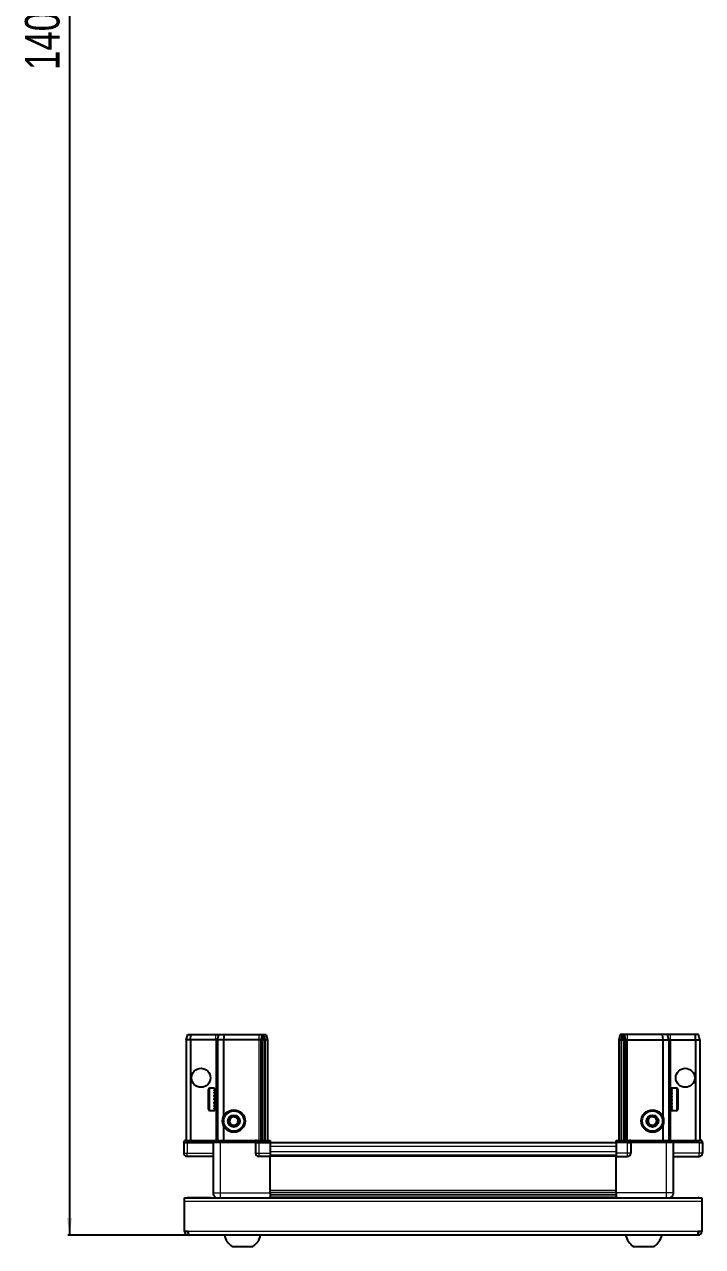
# Model space of a CAD drawing. Header units: millimetres. Extents: x 1770 to 4446, y -876 to 1972.
# Drawn here: x 1858 to 2250, y -876 to -169 of the extents above; entities that cross this region are included whole.
import ezdxf

# ---------------------------------------------------------------- set-up
doc = ezdxf.new("R2010")
doc.units = ezdxf.units.MM
doc.layers.add('FORMAT', color=7, linetype='Continuous')
doc.styles.add('SLDTEXTSTYLE0', font='TXT', dxfattribs={"width": 0.75})
doc.dimstyles.new('SLDDIMSTYLE0', dxfattribs={"dimtxt": 20, "dimasz": 10, "dimexe": 0, "dimexo": 0.0625, "dimgap": 5, "dimtad": 2, "dimdec": 1, "dimrnd": 1e-09, "dimzin": 12, "dimdsep": 46, "dimtxsty": 'SLDTEXTSTYLE0', "dimsah": 1, "dimcen": 0.09, "dimadec": 0, "dimazin": 3, "dimtfac": 1, "dimtofl": 0, "dimtmove": 0, "dimatfit": 3, "dimfxl": 0, "dimfrac": 2, "dimtolj": 1, "dimtzin": 12, "dimarcsym": 0})

# ---------------------------------------------------------------- blocks, each defined once
blk = doc.blocks.new('_D_9')
at = {"layer": 'FORMAT'}
for p, q in [((1975.75, 537.78), (1883.4, 537.78)), ((1884.4, 537.78), (1884.4, -869.22)), ((1952.99, -869.22), (1883.4, -869.22))]:
    blk.add_line(p, q, dxfattribs=at)
for points in [[(1884.4, 537.78), (1882.86, 527.78), (1885.93, 527.78)], [(1884.4, -869.22), (1885.93, -859.22), (1882.86, -859.22)]]:
    blk.add_solid(points, dxfattribs=at)
at = {"layer": 'FORMAT', "insert": (1858.61, -195.28), "char_height": 20, "attachment_point": 1, "rotation": 90, "style": 'SLDTEXTSTYLE0'}
blk.add_mtext('1407', dxfattribs=at)

msp = doc.modelspace()

# ---------------------------------------------------------------- linework, layer by layer
at = {"color": 7, "linetype": 'Continuous', "lineweight": 25}
for p, q in [((1951.9, -756.22), (1952.7, -753.22)), ((1951.9, -756.22), (1951.9, -814.52)), ((1954.4, -756.22), (1951.9, -756.22)), ((1952.7, -753.22), (1954.55, -753.22)), ((1954.4, -756.22), (1954.55, -753.22)), ((1968.9, -756.22), (1954.4, -756.22)), ((1954.4, -756.22), (1954.4, -814.52)), ((1954.55, -753.22), (1968.9, -753.22)), ((1968.9, -753.22), (1970.7, -753.22)), ((1969.9, -756.22), (1968.9, -756.22)), ((1969.9, -756.22), (1970.7, -753.22)), ((1969.9, -756.22), (1969.9, -814.52)), ((1973.4, -756.22), (1969.9, -756.22)), ((1970.7, -753.22), (1973.73, -753.22)), ((1973.73, -753.22), (1973.4, -756.22)), ((1993.9, -756.22), (1973.4, -756.22)), ((1973.4, -756.22), (1973.4, -800.72)), ((1973.73, -753.22), (1993.9, -753.22)), ((1993.9, -753.22), (1995.7, -753.22)), ((1994.9, -756.22), (1993.9, -756.22)), ((1995.7, -753.22), (1994.9, -756.22)), ((1994.9, -756.22), (1994.9, -814.52)), ((1995.9, -756.22), (1994.9, -756.22)), ((1995.7, -753.22), (1996.44, -753.22)), ((1996.44, -753.22), (1995.9, -756.22)), ((1995.9, -756.22), (1995.9, -814.52)), ((1997.4, -756.22), (1995.9, -756.22)), ((1996.44, -753.22), (1996.94, -753.22)), ((1996.94, -753.22), (1998.09, -753.22)), ((1996.94, -753.22), (1997.4, -756.22)), ((1997.4, -756.22), (1997.4, -814.52)), ((1998.9, -756.22), (1997.4, -756.22)), ((1998.09, -753.22), (1998.9, -756.22)), ((1998.9, -756.22), (1998.9, -814.52)), ((2202.7, -753.22), (2201.9, -756.22)), ((2201.9, -756.22), (2203.4, -756.22)), ((2201.9, -756.22), (2201.9, -814.52)), ((2203.85, -753.22), (2202.7, -753.22)), ((2203.85, -753.22), (2203.4, -756.22)), ((2203.4, -756.22), (2204.9, -756.22)), ((2203.4, -756.22), (2203.4, -814.52)), ((2204.35, -753.22), (2203.85, -753.22)), ((2204.35, -753.22), (2204.9, -756.22)), ((2205.09, -753.22), (2204.35, -753.22)), ((2204.9, -756.22), (2205.9, -756.22)), ((2204.9, -756.22), (2204.9, -814.52)), ((2205.09, -753.22), (2205.9, -756.22)), ((2206.9, -753.22), (2205.09, -753.22)), ((2205.9, -756.22), (2205.9, -814.52)), ((2205.9, -756.22), (2206.9, -756.22)), ((2227.06, -753.22), (2206.9, -753.22)), ((2206.9, -756.22), (2227.4, -756.22)), ((2227.06, -753.22), (2227.4, -756.22)), ((2230.09, -753.22), (2227.06, -753.22)), ((2227.4, -756.22), (2227.4, -800.72)), ((2227.4, -756.22), (2230.9, -756.22)), ((2230.9, -756.22), (2230.09, -753.22)), ((2231.9, -753.22), (2230.09, -753.22)), ((2230.9, -756.22), (2230.9, -814.52)), ((2230.9, -756.22), (2231.9, -756.22)), ((2246.24, -753.22), (2231.9, -753.22)), ((2231.9, -756.22), (2246.4, -756.22)), ((2246.4, -756.22), (2246.24, -753.22)), ((2248.09, -753.22), (2246.24, -753.22)), ((2246.4, -756.22), (2246.4, -814.52)), ((2246.4, -756.22), (2248.9, -756.22)), ((2248.9, -756.22), (2248.09, -753.22)), ((2248.9, -756.22), (2248.9, -814.52)), ((1967.9, -784.22), (1965.5, -784.22)), ((1967.9, -784.22), (1967.9, -784.23)), ((1967.9, -784.23), (1968.4, -784.23)), ((1967.9, -784.41), (1968.4, -784.41)), ((1967.9, -784.41), (1967.9, -784.63)), ((1968.4, -784.41), (1968.4, -784.23)), ((1968.4, -784.63), (1968.4, -784.41)), ((2235.3, -784.22), (2232.4, -784.22)), ((2232.9, -784.22), (2232.4, -784.22)), ((2232.4, -784.22), (2232.4, -784.27)), ((2232.4, -784.27), (2232.4, -784.55)), ((2232.9, -784.27), (2232.4, -784.27)), ((2232.9, -784.27), (2232.9, -784.22)), ((1964.7, -796.42), (1964.7, -785.02)), ((1967.9, -784.63), (1968.4, -784.63)), ((1967.9, -785.21), (1968.4, -785.21)), ((1967.9, -785.21), (1967.9, -785.63)), ((1967.9, -785.63), (1968.4, -785.63)), ((1967.9, -786.54), (1968.4, -786.54)), ((1967.9, -786.54), (1967.9, -787.13)), ((1967.9, -787.13), (1968.4, -787.13)), ((1967.9, -788.28), (1968.4, -788.28)), ((1967.9, -788.28), (1967.9, -788.98)), ((1967.9, -788.98), (1968.4, -788.98)), ((1967.9, -790.27), (1968.4, -790.27)), ((1967.9, -790.27), (1967.9, -791)), ((1967.9, -790.41), (1968.4, -790.41)), ((1967.9, -790.91), (1968.4, -790.91)), ((1967.9, -791), (1968.4, -791)), ((1968.4, -785.21), (1968.4, -784.63)), ((1968.4, -785.63), (1968.4, -785.21)), ((1968.4, -786.54), (1968.4, -785.63)), ((1968.5, -786.32), (1968.4, -786.32)), ((1968.4, -787.13), (1968.4, -786.54)), ((1968.4, -788.28), (1968.4, -787.13)), ((1968.4, -788.98), (1968.4, -788.28)), ((1968.4, -790.27), (1968.4, -788.98)), ((1968.4, -790.41), (1968.4, -790.27)), ((1968.4, -791), (1968.4, -790.91)), ((1968.4, -792.29), (1968.4, -791)), ((1968.5, -795.12), (1968.5, -786.32)), ((1969.38, -787.41), (1968.9, -786.72)), ((1968.9, -794.72), (1968.9, -786.72)), ((1969.86, -786.72), (1969.38, -787.41)), ((1969.38, -794.03), (1969.38, -787.41)), ((1969.9, -786.72), (1969.86, -786.72)), ((1969.86, -794.72), (1969.86, -786.72)), ((2230.93, -786.72), (2230.9, -786.72)), ((2231.41, -787.41), (2230.93, -786.72)), ((2230.93, -786.72), (2230.93, -794.72)), ((2231.9, -786.72), (2231.41, -787.41)), ((2231.41, -787.41), (2231.41, -794.03)), ((2231.9, -786.72), (2231.9, -794.72)), ((2232.4, -786.32), (2232.3, -786.32)), ((2232.3, -786.32), (2232.3, -795.12)), ((2232.9, -784.55), (2232.4, -784.55)), ((2232.4, -784.55), (2232.4, -784.83)), ((2232.9, -784.83), (2232.4, -784.83)), ((2232.4, -784.83), (2232.4, -785.49)), ((2232.9, -785.49), (2232.4, -785.49)), ((2232.4, -785.49), (2232.4, -785.96)), ((2232.4, -785.96), (2232.4, -786.94)), ((2232.9, -785.96), (2232.4, -785.96)), ((2232.9, -786.94), (2232.4, -786.94)), ((2232.4, -786.94), (2232.4, -787.56)), ((2232.4, -787.56), (2232.4, -788.76)), ((2232.9, -787.56), (2232.4, -787.56)), ((2232.9, -788.76), (2232.4, -788.76)), ((2232.4, -788.76), (2232.4, -789.39)), ((2232.9, -789.39), (2232.4, -789.39)), ((2232.4, -789.47), (2232.4, -790.77)), ((2232.9, -789.47), (2232.4, -789.47)), ((2232.9, -790.77), (2232.4, -790.77)), ((2232.9, -791.25), (2232.4, -791.25)), ((2232.4, -791.25), (2232.4, -791.51)), ((2232.4, -791.51), (2232.4, -792.78)), ((2232.9, -791.51), (2232.4, -791.51)), ((2232.9, -784.83), (2232.9, -784.55)), ((2232.9, -785.96), (2232.9, -785.49)), ((2232.9, -787.56), (2232.9, -786.94)), ((2232.9, -789.47), (2232.9, -788.76)), ((2232.9, -791.51), (2232.9, -790.77)), ((2236.1, -785.02), (2236.1, -796.42)), ((1965.5, -797.22), (1967.9, -797.22)), ((1967.9, -792.29), (1968.4, -792.29)), ((1967.9, -792.29), (1967.9, -793)), ((1967.9, -793), (1968.4, -793)), ((1967.9, -794.16), (1968.4, -794.16)), ((1967.9, -794.16), (1967.9, -794.77)), ((1967.9, -794.77), (1968.4, -794.77)), ((1967.9, -795.7), (1968.4, -795.7)), ((1967.9, -795.7), (1967.9, -796.14)), ((1967.9, -796.14), (1968.4, -796.14)), ((1967.9, -796.75), (1968.4, -796.75)), ((1967.9, -796.75), (1967.9, -796.98)), ((1967.9, -796.98), (1968.4, -796.98)), ((1967.9, -797.2), (1968.4, -797.2)), ((1967.9, -797.2), (1967.9, -797.22)), ((1967.9, -797.21), (1968.4, -797.21)), ((1968.4, -793), (1968.4, -792.29)), ((1968.4, -794.16), (1968.4, -793)), ((1968.4, -794.77), (1968.4, -794.16)), ((1968.4, -795.7), (1968.4, -794.77)), ((1968.4, -795.12), (1968.5, -795.12)), ((1968.4, -796.14), (1968.4, -795.7)), ((1968.4, -796.75), (1968.4, -796.14)), ((1968.4, -796.98), (1968.4, -796.75)), ((1968.4, -797.2), (1968.4, -796.98)), ((1968.4, -797.21), (1968.4, -797.2)), ((1968.9, -794.72), (1969.38, -794.03)), ((1969.38, -794.03), (1969.86, -794.72)), ((1969.86, -794.72), (1969.9, -794.72)), ((2230.9, -794.72), (2230.93, -794.72)), ((2230.93, -794.72), (2231.41, -794.03)), ((2231.41, -794.03), (2231.9, -794.72)), ((2232.3, -795.12), (2232.4, -795.12)), ((2232.9, -792.78), (2232.4, -792.78)), ((2232.4, -792.78), (2232.4, -793.46)), ((2232.4, -793.46), (2232.4, -794.58)), ((2232.9, -793.46), (2232.4, -793.46)), ((2232.9, -794.58), (2232.4, -794.58)), ((2232.4, -794.58), (2232.4, -795.15)), ((2232.4, -795.15), (2232.4, -796.01)), ((2232.9, -795.15), (2232.4, -795.15)), ((2232.9, -796.01), (2232.4, -796.01)), ((2232.4, -796.01), (2232.4, -796.4)), ((2232.4, -796.4), (2232.4, -796.92)), ((2232.9, -796.4), (2232.4, -796.4)), ((2232.9, -796.92), (2232.4, -796.92)), ((2232.4, -796.92), (2232.4, -797.1)), ((2232.4, -797.1), (2232.4, -797.22)), ((2232.9, -797.1), (2232.4, -797.1)), ((2232.4, -797.22), (2235.3, -797.22)), ((2232.9, -793.46), (2232.9, -792.78)), ((2232.9, -795.15), (2232.9, -794.58)), ((2232.9, -796.4), (2232.9, -796.01)), ((2232.9, -797.1), (2232.9, -796.92)), ((1973.4, -805.72), (1973.4, -814.52)), ((2227.4, -805.72), (2227.4, -814.52)), ((1950.9, -814.52), (1950.4, -815.39)), ((1950.4, -815.72), (1950.4, -815.39)), ((1950.4, -815.72), (1952.4, -815.72)), ((1950.4, -815.72), (1950.4, -821.72)), ((1952.4, -814.52), (1950.9, -814.52)), ((1952.4, -814.52), (1967.2, -814.52)), ((1967.2, -815.72), (1952.4, -815.72)), ((1952.4, -815.72), (1967.2, -815.72)), ((1967.2, -814.52), (1967.4, -814.52)), ((1967.4, -815.72), (1967.2, -815.72)), ((1967.4, -815.72), (1967.4, -814.52)), ((1967.4, -814.52), (1971.4, -814.52)), ((1971.4, -815.72), (1967.4, -815.72)), ((1967.4, -815.72), (1967.4, -844.72)), ((1971.4, -814.52), (1991.7, -814.52)), ((1991.7, -815.72), (1971.4, -815.72)), ((1991.7, -814.52), (1991.9, -814.52)), ((1991.9, -815.72), (1991.7, -815.72)), ((1991.9, -815.72), (1991.9, -814.52)), ((1992.57, -814.52), (1991.9, -814.52)), ((1991.9, -815.72), (1993.9, -815.72)), ((1991.9, -815.72), (1991.9, -821.72)), ((1992.57, -814.52), (2000.4, -814.52)), ((2000.4, -815.39), (1993.9, -815.39)), ((2000.4, -815.72), (1993.9, -815.72)), ((1993.9, -815.72), (2000.4, -815.72)), ((2000.4, -814.52), (2000.4, -815.39)), ((2000.4, -815.39), (2000.4, -815.39)), ((2000.4, -815.72), (2000.4, -815.39)), ((2000.4, -815.72), (2000.4, -815.72)), ((2000.4, -815.72), (2000.4, -821.72)), ((2200.4, -815.87), (2000.4, -815.87)), ((2200.4, -814.52), (2208.22, -814.52)), ((2200.4, -815.39), (2200.4, -814.52)), ((2206.9, -815.39), (2200.4, -815.39)), ((2200.4, -815.72), (2200.4, -815.39)), ((2206.9, -815.72), (2200.4, -815.72)), ((2200.4, -815.72), (2200.4, -821.72)), ((2206.9, -815.72), (2208.9, -815.72)), ((2208.9, -815.72), (2206.9, -815.72)), ((2208.9, -814.52), (2208.22, -814.52)), ((2208.9, -815.72), (2208.9, -814.52)), ((2208.9, -814.52), (2209.1, -814.52)), ((2209.1, -815.72), (2208.9, -815.72)), ((2208.9, -815.72), (2208.9, -821.72)), ((2209.1, -814.52), (2229.4, -814.52)), ((2229.4, -815.72), (2209.1, -815.72)), ((2229.4, -814.52), (2233.4, -814.52)), ((2233.4, -815.72), (2229.4, -815.72)), ((2233.4, -815.72), (2233.4, -814.52)), ((2233.4, -814.52), (2233.6, -814.52)), ((2233.6, -815.72), (2233.4, -815.72)), ((2233.4, -815.72), (2233.4, -844.72)), ((2233.6, -814.52), (2248.4, -814.52)), ((2248.4, -815.72), (2233.6, -815.72)), ((2249.9, -814.52), (2248.4, -814.52)), ((2248.4, -815.72), (2250.4, -815.72)), ((2250.4, -815.39), (2249.9, -814.52)), ((2250.4, -815.39), (2249.9, -814.52)), ((2250.4, -815.72), (2250.4, -815.39)), ((2250.4, -815.72), (2250.4, -815.39)), ((2250.4, -815.72), (2250.4, -815.72)), ((2250.4, -815.72), (2250.4, -821.72)), ((1967.4, -823.72), (1952.4, -823.72)), ((2000.4, -823.72), (1993.9, -823.72)), ((2000.4, -821.72), (2000.4, -823.72)), ((2200.4, -823.07), (2000.4, -823.07)), ((2000.4, -844.72), (2000.4, -823.72)), ((2200.4, -821.72), (2200.4, -823.72)), ((2200.4, -823.72), (2206.9, -823.72)), ((2200.4, -844.72), (2200.4, -823.72)), ((2233.4, -823.72), (2248.4, -823.72)), ((1950.9, -847.72), (2249.9, -847.72)), ((1950.9, -849.82), (1950.9, -847.72)), ((1965.9, -847.62), (1953, -847.62)), ((1965.9, -847.62), (1965.9, -847.72)), ((2000.4, -845.74), (2200.4, -845.74)), ((2000.4, -845.78), (2200.4, -845.78)), ((2024.27, -847.57), (2000.4, -847.57)), ((2018.9, -847.72), (2018.9, -847.57)), ((2018.93, -847.72), (2018.93, -847.57)), ((2019.2, -847.72), (2019.2, -847.57)), ((2019.47, -847.72), (2019.47, -847.57)), ((2020.12, -847.72), (2020.12, -847.57)), ((2020.58, -847.72), (2020.58, -847.57)), ((2021.55, -847.72), (2021.55, -847.57)), ((2022.17, -847.72), (2022.17, -847.57)), ((2023.35, -847.72), (2023.35, -847.57)), ((2024.01, -847.72), (2024.01, -847.57)), ((2024.07, -847.72), (2024.07, -847.57)), ((2025.36, -847.57), (2024.27, -847.57)), ((2026.09, -847.57), (2025.36, -847.57)), ((2025.36, -847.72), (2025.36, -847.57)), ((2025.36, -847.57), (2025.36, -847.57)), ((2025.37, -847.72), (2025.37, -847.57)), ((2025.87, -847.72), (2025.87, -847.57)), ((2026.1, -847.57), (2026.09, -847.57)), ((2026.1, -847.72), (2026.1, -847.57)), ((2026.52, -847.57), (2026.1, -847.57)), ((2174.27, -847.57), (2026.52, -847.57)), ((2027.37, -847.72), (2027.37, -847.57)), ((2028.06, -847.72), (2028.06, -847.57)), ((2029.19, -847.72), (2029.19, -847.57)), ((2029.76, -847.72), (2029.76, -847.57)), ((2030.63, -847.72), (2030.63, -847.57)), ((2031.04, -847.72), (2031.04, -847.57)), ((2031.57, -847.72), (2031.57, -847.57)), ((2031.76, -847.72), (2031.76, -847.57)), ((2031.9, -847.72), (2031.9, -847.57)), ((2168.9, -847.72), (2168.9, -847.57)), ((2169.07, -847.72), (2169.07, -847.57)), ((2169.28, -847.72), (2169.28, -847.57)), ((2169.84, -847.72), (2169.84, -847.57)), ((2170.26, -847.72), (2170.26, -847.57)), ((2171.15, -847.72), (2171.15, -847.57)), ((2171.74, -847.72), (2171.74, -847.57)), ((2172.88, -847.72), (2172.88, -847.57)), ((2173.58, -847.72), (2173.58, -847.57)), ((2174.86, -847.57), (2174.27, -847.57)), ((2174.86, -847.72), (2174.86, -847.57)), ((2174.87, -847.57), (2174.86, -847.57)), ((2175.6, -847.57), (2174.87, -847.57)), ((2175.03, -847.72), (2175.03, -847.57)), ((2175.53, -847.72), (2175.53, -847.57)), ((2175.6, -847.72), (2175.6, -847.57)), ((2176.62, -847.57), (2175.6, -847.57)), ((2175.6, -847.57), (2175.6, -847.57)), ((2200.4, -847.57), (2176.52, -847.57)), ((2176.89, -847.72), (2176.89, -847.57)), ((2177.6, -847.72), (2177.6, -847.57)), ((2178.77, -847.72), (2178.77, -847.57)), ((2179.38, -847.72), (2179.38, -847.57)), ((2180.32, -847.72), (2180.32, -847.57)), ((2180.77, -847.72), (2180.77, -847.57)), ((2181.39, -847.72), (2181.39, -847.57)), ((2181.64, -847.72), (2181.64, -847.57)), ((2181.87, -847.72), (2181.87, -847.57)), ((2181.89, -847.72), (2181.89, -847.57)), ((2234.9, -847.62), (2234.9, -847.72)), ((2234.9, -847.62), (2247.8, -847.62)), ((2249.9, -847.72), (2249.9, -849.82)), ((1950.9, -867.12), (1950.9, -849.82)), ((2249.9, -849.82), (2249.9, -867.12)), ((1953, -867.12), (1950.9, -867.12)), ((1953, -867.12), (1953, -869.22)), ((2247.8, -869.22), (1953, -869.22)), ((2249.9, -867.12), (2247.8, -867.12)), ((2247.8, -869.22), (2247.8, -867.12)), ((1978.4, -875.82), (1990.4, -875.82)), ((2210.4, -875.82), (2222.4, -875.82))]:
    msp.add_line(p, q, dxfattribs=at)
at = {"color": 8, "linetype": 'Continuous', "lineweight": 18}
for p, q in [((1968.9, -756.22), (1968.9, -753.22)), ((1968.9, -756.22), (1968.9, -786.72)), ((1993.9, -753.22), (1993.9, -756.22)), ((1993.9, -756.22), (1993.9, -814.52)), ((2206.9, -753.22), (2206.9, -756.22)), ((2206.9, -756.22), (2206.9, -814.52)), ((2231.9, -756.22), (2231.9, -753.22)), ((2231.9, -756.22), (2231.9, -786.72)), ((1965.5, -797.22), (1965.5, -784.22)), ((2235.3, -784.22), (2235.3, -797.22)), ((1968.9, -794.72), (1968.9, -814.52)), ((2231.9, -794.72), (2231.9, -814.52)), ((1952.4, -815.72), (1952.4, -814.52)), ((1952.4, -815.72), (1952.4, -821.72)), ((1967.2, -815.72), (1967.2, -814.52)), ((1971.4, -815.72), (1971.4, -814.52)), ((1971.4, -815.72), (1971.4, -844.72)), ((1991.7, -815.72), (1991.7, -814.52)), ((1993.9, -815.72), (1993.9, -815.39)), ((1993.9, -815.72), (1993.9, -821.72)), ((2000.4, -815.72), (2000.4, -815.39)), ((2200.4, -817.87), (2000.4, -817.87)), ((2206.9, -815.72), (2206.9, -815.39)), ((2206.9, -815.72), (2206.9, -821.72)), ((2209.1, -814.52), (2209.1, -815.72)), ((2229.4, -815.72), (2229.4, -814.52)), ((2229.4, -815.72), (2229.4, -844.72)), ((2233.6, -814.52), (2233.6, -815.72)), ((2248.4, -815.72), (2248.4, -814.52)), ((2248.4, -815.72), (2248.4, -821.72)), ((1950.4, -821.72), (1952.4, -821.72)), ((1952.4, -821.72), (1967.4, -821.72)), ((1952.4, -823.72), (1952.4, -821.72)), ((1991.9, -821.72), (1993.9, -821.72)), ((1993.9, -821.72), (2000.4, -821.72)), ((1993.9, -821.72), (1993.9, -823.72)), ((2200.4, -821.07), (2000.4, -821.07)), ((2200.4, -823.72), (2000.4, -823.72)), ((2206.9, -821.72), (2200.4, -821.72)), ((2206.9, -821.72), (2206.9, -823.72)), ((2208.9, -821.72), (2206.9, -821.72)), ((2248.4, -821.72), (2233.4, -821.72)), ((2250.4, -821.72), (2248.4, -821.72)), ((2248.4, -823.72), (2248.4, -821.72)), ((1953, -847.72), (1953, -847.62)), ((1971.4, -844.72), (2000.4, -844.72)), ((2000.4, -843.12), (2200.4, -843.12)), ((2200.4, -844.54), (2000.4, -844.54)), ((2000.4, -846.98), (2200.4, -846.98)), ((2229.4, -844.72), (2200.4, -844.72)), ((2247.8, -847.72), (2247.8, -847.62)), ((2249.9, -849.82), (1950.9, -849.82)), ((2247.8, -867.12), (1953, -867.12))]:
    msp.add_line(p, q, dxfattribs=at)
at = {"color": 7, "linetype": 'Continuous', "lineweight": 25, "flags": 128}
for points in [[(1953, -847.62), (1952.59, -847.66), (1952.36, -847.72)], [(2248.44, -847.72), (2248.21, -847.66), (2247.8, -847.62)]]:
    msp.add_lwpolyline(points, dxfattribs=at)
at = {"color": 7, "linetype": 'Continuous', "lineweight": 25}
for centre, radius in [((1960.4, -778.22), 5.5), ((2240.4, -778.22), 5.5), ((1979.4, -803.22), 6.5), ((2221.4, -803.22), 6.5), ((1979.4, -803.22), 3.46), ((2221.4, -803.22), 3.46)]:
    msp.add_circle(centre, radius, dxfattribs=at)
at = {"color": 8, "linetype": 'Continuous', "lineweight": 18}
for centre in [(1979.4, -803.22), (2221.4, -803.22)]:
    msp.add_circle(centre, 5.7, dxfattribs=at)
at = {"color": 7, "linetype": 'Continuous', "lineweight": 25}
for centre, radius, start, end in [((1965.5, -785.02), 0.8, 90, 180), ((2235.3, -785.02), 0.8, 360, 90), ((1968.9, -786.32), 0.4, 180, 270), ((2231.9, -786.32), 0.4, 270, 360), ((1965.5, -796.42), 0.8, 180, 270), ((1968.9, -795.12), 0.4, 90, 180), ((2231.9, -795.12), 0.4, 0, 90), ((2235.3, -796.42), 0.8, 270, 0), ((1979.4, -803.22), 2.5, 147.37605, 207.37605), ((1979.4, -803.22), 2.5, 207.37605, 267.37605), ((1979.4, -803.22), 2.5, 87.37605, 147.37605), ((1979.4, -803.22), 2.5, 267.37605, 327.37605), ((1979.4, -803.22), 2.5, 27.37605, 87.37605), ((1979.4, -803.22), 2.5, 327.37605, 27.37605), ((2221.4, -803.22), 2.5, 134.67671, 194.67671), ((2221.4, -803.22), 2.5, 194.67671, 254.67671), ((2221.4, -803.22), 2.5, 74.67671, 134.67671), ((2221.4, -803.22), 2.5, 254.67671, 314.67671), ((2221.4, -803.22), 2.5, 14.67671, 74.67671), ((2221.4, -803.22), 2.5, 314.67671, 14.67671), ((1952.4, -821.72), 2, 180, 270), ((1993.9, -821.72), 2, 180, 270), ((2206.9, -821.72), 2, 270, 0), ((2248.4, -821.72), 2, 270, 0), ((1953, -867.12), 2.1, 180, 270), ((1953, -867.12), 0.6, 180, 270), ((1985.42, -866.2), 11.91, 194.70035, 233.8734), ((1983.37, -866.2), 11.91, 306.1266, 345.29965), ((2217.42, -866.2), 11.91, 194.70035, 233.8734), ((2215.37, -866.2), 11.91, 306.1266, 345.29965), ((2247.8, -867.12), 0.6, 270, 0), ((2247.8, -867.12), 2.1, 270, 0)]:
    msp.add_arc(centre, radius, start, end, dxfattribs=at)
for centre, start_param, end_param in [((1993.9, -811.92), 2.418858, 3.141593), ((2206.9, -811.92), 3.141593, 3.864327)]:
    msp.add_ellipse(centre, major_axis=(0, 3.46), ratio=0.57735, start_param=start_param, end_param=end_param, dxfattribs=at)
for points, knots in [([(1976.51, -803.09), (1976.79, -802.65), (1977.31, -801.84), (1977.83, -801.03), (1978.07, -800.66)], [0, 0, 0, 0, 0.534686, 1, 1, 1, 1]), ([(1977.84, -805.65), (1977.78, -805.54), (1977.51, -805.01), (1977.05, -804.12), (1976.67, -803.39), (1976.51, -803.09)], [0, 0, 0, 0, 0.133125, 0.637099, 1, 1, 1, 1]), ([(1980.72, -805.78), (1980.21, -805.76), (1979.24, -805.72), (1978.29, -805.67), (1977.84, -805.65)], [0, 0, 0, 0, 0.534686, 1, 1, 1, 1]), ([(1978.07, -800.66), (1978.58, -800.68), (1979.55, -800.72), (1980.51, -800.77), (1980.95, -800.79)], [0, 0, 0, 0, 0.534686, 1, 1, 1, 1]), ([(1982.28, -803.35), (1982, -803.79), (1981.48, -804.6), (1980.96, -805.41), (1980.72, -805.78)], [0, 0, 0, 0, 0.534686, 1, 1, 1, 1]), ([(1980.95, -800.79), (1981.11, -801.09), (1981.49, -801.83), (1981.95, -802.71), (1982.22, -803.24), (1982.28, -803.35)], [0, 0, 0, 0, 0.362901, 0.866875, 1, 1, 1, 1]), ([(2218.61, -802.46), (2218.98, -802.09), (2219.66, -801.42), (2220.35, -800.74), (2220.66, -800.43)], [0, 0, 0, 0, 0.5346859, 1, 1, 1, 1]), ([(2219.34, -805.25), (2219.26, -804.92), (2219.05, -804.12), (2218.79, -803.16), (2218.64, -802.58), (2218.61, -802.46)], [0, 0, 0, 0, 0.362901, 0.866875, 1, 1, 1, 1]), ([(2222.13, -806.01), (2221.63, -805.88), (2220.7, -805.62), (2219.77, -805.37), (2219.34, -805.25)], [0, 0, 0, 0, 0.534686, 1, 1, 1, 1]), ([(2220.66, -800.43), (2221.16, -800.56), (2222.09, -800.82), (2223.02, -801.07), (2223.45, -801.19)], [0, 0, 0, 0, 0.534686, 1, 1, 1, 1]), ([(2224.18, -803.98), (2223.81, -804.34), (2223.13, -805.02), (2222.44, -805.7), (2222.13, -806.01)], [0, 0, 0, 0, 0.534686, 1, 1, 1, 1]), ([(2223.45, -801.19), (2223.48, -801.31), (2223.63, -801.89), (2223.88, -802.85), (2224.09, -803.65), (2224.18, -803.98)], [0, 0, 0, 0, 0.133125, 0.637099, 1, 1, 1, 1]), ([(1967.4, -844.72), (1967.44, -845.16), (1967.51, -845.84), (1967.95, -846.65), (1968.41, -847.21), (1968.81, -847.57), (1969.07, -847.7), (1969.12, -847.72)], [0, 0, 0, 0, 0.3630185, 0.5584377, 0.7580039, 0.9575702, 1, 1, 1, 1]), ([(2000.4, -844.72), (2000.4, -845.12), (2000.4, -845.91), (2000.4, -846.92), (2000.4, -847.55), (2000.4, -847.71), (2000.4, -847.72)], [0, 0, 0, 0, 0.32552, 0.65104, 0.97656, 1, 1, 1, 1]), ([(2200.4, -844.72), (2200.4, -845.12), (2200.4, -845.91), (2200.4, -846.92), (2200.4, -847.55), (2200.4, -847.71), (2200.4, -847.72)], [0, 0, 0, 0, 0.3255201, 0.6510403, 0.9765604, 1, 1, 1, 1]), ([(2233.4, -844.72), (2233.35, -845.16), (2233.28, -845.84), (2232.84, -846.65), (2232.39, -847.21), (2231.98, -847.57), (2231.72, -847.7), (2231.67, -847.72)], [0, 0, 0, 0, 0.363018, 0.558438, 0.758004, 0.95757, 1, 1, 1, 1])]:
    msp.add_open_spline(points, degree=3, knots=knots, dxfattribs=at)
at = {"color": 8, "linetype": 'Continuous', "lineweight": 18}
for points in [[(1967.4, -844.72), (1967.46, -844.72), (1967.58, -844.72), (1968.5, -844.72), (1969.82, -844.72), (1970.87, -844.72), (1971.4, -844.72)], [(2233.4, -844.72), (2233.34, -844.72), (2233.22, -844.72), (2232.29, -844.72), (2230.97, -844.72), (2229.92, -844.72), (2229.4, -844.72)]]:
    msp.add_open_spline(points, degree=3, dxfattribs=at)
for points in [[(1971.4, -844.72), (1971.4, -845.16), (1971.4, -845.84), (1971.4, -846.65), (1971.4, -847.21), (1971.4, -847.57), (1971.4, -847.7), (1971.4, -847.72)], [(2229.4, -844.72), (2229.4, -845.16), (2229.4, -845.84), (2229.4, -846.65), (2229.4, -847.21), (2229.4, -847.57), (2229.4, -847.7), (2229.4, -847.72)]]:
    msp.add_open_spline(points, degree=3, knots=[0, 0, 0, 0, 0.363018, 0.558438, 0.758004, 0.95757, 1, 1, 1, 1], dxfattribs=at)

# ---------------------------------------------------------------- dimensions: what is measured, and where the dimension line sits
at = {"layer": 'FORMAT'}
dim = msp.add_linear_dim(base=(1884.4, -869.22), p1=(1975.76, 537.78), p2=(1953, -869.22), angle=90, dimstyle='SLDDIMSTYLE0', dxfattribs=at)
dim.commit()
dim.dimension.update_dxf_attribs({"geometry": '_D_9', "text_midpoint": (1884.4, -165.72), "dimtype": 160})

doc.saveas('drawing.dxf')
